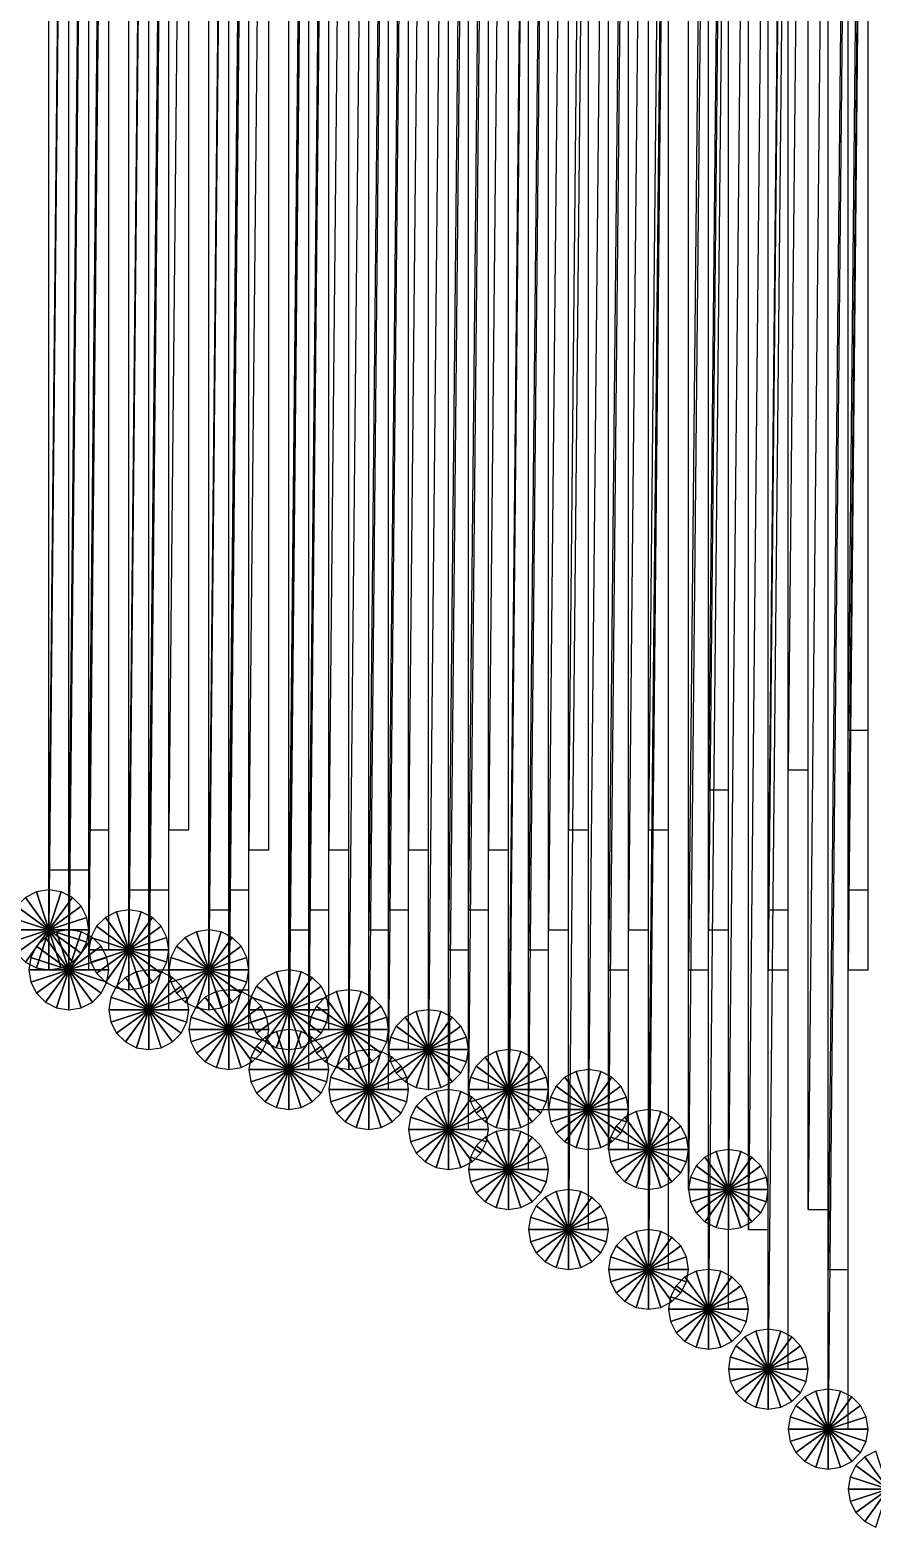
# Model space of a CAD drawing. Header units: metres. Extents: x -172 to 779, y -182 to 937.
# Drawn here: x -74 to -31.8, y 702.1 to 777 of the extents above; entities that cross this region are included whole.
import ezdxf

# ---------------------------------------------------------------- set-up
doc = ezdxf.new("R2010")
doc.units = ezdxf.units.M

msp = doc.modelspace()

# ---------------------------------------------------------------- linework, layer by layer
for points in [[(-33, 742), (-32, 742), (-32, 843), (-31.9999, 843.0001, 0.0001)], [(-32, 843), (-33, 742), (-33, 843), (-32.9999, 843.0001, 0.0001)], [(-36, 740), (-35, 740), (-35, 841), (-34.9999, 841.0001, 0.0001)], [(-35, 841), (-36, 740), (-36, 841), (-35.9999, 841.0001, 0.0001)], [(-40, 739), (-39, 739), (-39, 840), (-38.9999, 840.0001, 0.0001)], [(-39, 840), (-40, 739), (-40, 840), (-39.9999, 840.0001, 0.0001)], [(-71, 737), (-70, 737), (-70, 838), (-69.9999, 838.0001, 0.0001)], [(-70, 838), (-71, 737), (-71, 838), (-70.9999, 838.0001, 0.0001)], [(-67, 737), (-66, 737), (-66, 838), (-65.9999, 838.0001, 0.0001)], [(-66, 838), (-67, 737), (-67, 838), (-66.9999, 838.0001, 0.0001)], [(-47, 737), (-46, 737), (-46, 838), (-45.9999, 838.0001, 0.0001)], [(-46, 838), (-47, 737), (-47, 838), (-46.9999, 838.0001, 0.0001)], [(-43, 737), (-42, 737), (-42, 838), (-41.9999, 838.0001, 0.0001)], [(-42, 838), (-43, 737), (-43, 838), (-42.9999, 838.0001, 0.0001)], [(-63, 736), (-62, 736), (-62, 837), (-61.9999, 837.0001, 0.0001)], [(-62, 837), (-63, 736), (-63, 837), (-62.9999, 837.0001, 0.0001)], [(-59, 736), (-58, 736), (-58, 837), (-57.9999, 837.0001, 0.0001)], [(-58, 837), (-59, 736), (-59, 837), (-58.9999, 837.0001, 0.0001)], [(-55, 736), (-54, 736), (-54, 837), (-53.9999, 837.0001, 0.0001)], [(-54, 837), (-55, 736), (-55, 837), (-54.9999, 837.0001, 0.0001)], [(-51, 736), (-50, 736), (-50, 837), (-49.9999, 837.0001, 0.0001)], [(-50, 837), (-51, 736), (-51, 837), (-50.9999, 837.0001, 0.0001)], [(-73, 735), (-72, 735), (-72, 836), (-71.9999, 836.0001, 0.0001)], [(-72, 836), (-73, 735), (-73, 836), (-72.9999, 836.0001, 0.0001)], [(-72, 735), (-71, 735), (-71, 836), (-70.9999, 836.0001, 0.0001)], [(-71, 836), (-72, 735), (-72, 836), (-71.9999, 836.0001, 0.0001)], [(-69, 734), (-68, 734), (-68, 835), (-67.9999, 835.0001, 0.0001)], [(-68, 835), (-69, 734), (-69, 835), (-68.9999, 835.0001, 0.0001)], [(-68, 734), (-67, 734), (-67, 835), (-66.9999, 835.0001, 0.0001)], [(-67, 835), (-68, 734), (-68, 835), (-67.9999, 835.0001, 0.0001)], [(-64, 734), (-63, 734), (-63, 835), (-62.9999, 835.0001, 0.0001)], [(-63, 835), (-64, 734), (-64, 835), (-63.9999, 835.0001, 0.0001)], [(-33, 734), (-32, 734), (-32, 835), (-31.9999, 835.0001, 0.0001)], [(-32, 835), (-33, 734), (-33, 835), (-32.9999, 835.0001, 0.0001)], [(-65, 733), (-64, 733), (-64, 834), (-63.9999, 834.0001, 0.0001)], [(-64, 834), (-65, 733), (-65, 834), (-64.9999, 834.0001, 0.0001)], [(-60, 733), (-59, 733), (-59, 834), (-58.9999, 834.0001, 0.0001)], [(-59, 834), (-60, 733), (-60, 834), (-59.9999, 834.0001, 0.0001)], [(-56, 733), (-55, 733), (-55, 834), (-54.9999, 834.0001, 0.0001)], [(-55, 834), (-56, 733), (-56, 834), (-55.9999, 834.0001, 0.0001)], [(-52, 733), (-51, 733), (-51, 834), (-50.9999, 834.0001, 0.0001)], [(-51, 834), (-52, 733), (-52, 834), (-51.9999, 834.0001, 0.0001)], [(-37, 733), (-36, 733), (-36, 834), (-35.9999, 834.0001, 0.0001)], [(-36, 834), (-37, 733), (-37, 834), (-36.9999, 834.0001, 0.0001)], [(-73, 732), (-72, 732), (-72, 833), (-71.9999, 833.0001, 0.0001)], [(-72, 833), (-73, 732), (-73, 833), (-72.9999, 833.0001, 0.0001)], [(-61, 732), (-60, 732), (-60, 833), (-59.9999, 833.0001, 0.0001)], [(-60, 833), (-61, 732), (-61, 833), (-60.9999, 833.0001, 0.0001)], [(-57, 732), (-56, 732), (-56, 833), (-55.9999, 833.0001, 0.0001)], [(-56, 833), (-57, 732), (-57, 833), (-56.9999, 833.0001, 0.0001)], [(-48, 732), (-47, 732), (-47, 833), (-46.9999, 833.0001, 0.0001)], [(-47, 833), (-48, 732), (-48, 833), (-47.9999, 833.0001, 0.0001)], [(-44, 732), (-43, 732), (-43, 833), (-42.9999, 833.0001, 0.0001)], [(-43, 833), (-44, 732), (-44, 833), (-43.9999, 833.0001, 0.0001)], [(-40, 732), (-39, 732), (-39, 833), (-38.9999, 833.0001, 0.0001)], [(-39, 833), (-40, 732), (-40, 833), (-39.9999, 833.0001, 0.0001)], [(-71, 731), (-70, 731), (-70, 832), (-69.9999, 832.0001, 0.0001)], [(-70, 832), (-71, 731), (-71, 832), (-70.9999, 832.0001, 0.0001)], [(-69, 731), (-68, 731), (-68, 832), (-67.9999, 832.0001, 0.0001)], [(-68, 832), (-69, 731), (-69, 832), (-68.9999, 832.0001, 0.0001)], [(-53, 731), (-52, 731), (-52, 832), (-51.9999, 832.0001, 0.0001)], [(-52, 832), (-53, 731), (-53, 832), (-52.9999, 832.0001, 0.0001)], [(-49, 731), (-48, 731), (-48, 832), (-47.9999, 832.0001, 0.0001)], [(-48, 832), (-49, 731), (-49, 832), (-48.9999, 832.0001, 0.0001)], [(-72, 730), (-71, 730), (-71, 831), (-70.9999, 831.0001, 0.0001)], [(-71, 831), (-72, 730), (-72, 831), (-71.9999, 831.0001, 0.0001)], [(-68, 730), (-67, 730), (-67, 831), (-66.9999, 831.0001, 0.0001)], [(-67, 831), (-68, 730), (-68, 831), (-67.9999, 831.0001, 0.0001)], [(-65, 730), (-64, 730), (-64, 831), (-63.9999, 831.0001, 0.0001)], [(-64, 831), (-65, 730), (-65, 831), (-64.9999, 831.0001, 0.0001)], [(-45, 730), (-44, 730), (-44, 831), (-43.9999, 831.0001, 0.0001)], [(-44, 831), (-45, 730), (-45, 831), (-44.9999, 831.0001, 0.0001)], [(-41, 730), (-40, 730), (-40, 831), (-39.9999, 831.0001, 0.0001)], [(-40, 831), (-41, 730), (-41, 831), (-40.9999, 831.0001, 0.0001)], [(-37, 730), (-36, 730), (-36, 831), (-35.9999, 831.0001, 0.0001)], [(-36, 831), (-37, 730), (-37, 831), (-36.9999, 831.0001, 0.0001)], [(-33, 730), (-32, 730), (-32, 831), (-31.9999, 831.0001, 0.0001)], [(-32, 831), (-33, 730), (-33, 831), (-32.9999, 831.0001, 0.0001)], [(-64, 729), (-63, 729), (-63, 830), (-62.9999, 830.0001, 0.0001)], [(-63, 830), (-64, 729), (-64, 830), (-63.9999, 830.0001, 0.0001)], [(-68, 728), (-67, 728), (-67, 829), (-66.9999, 829.0001, 0.0001)], [(-67, 829), (-68, 728), (-68, 829), (-67.9999, 829.0001, 0.0001)], [(-61, 728), (-60, 728), (-60, 829), (-59.9999, 829.0001, 0.0001)], [(-60, 829), (-61, 728), (-61, 829), (-60.9999, 829.0001, 0.0001)], [(-64, 727), (-63, 727), (-63, 828), (-62.9999, 828.0001, 0.0001)], [(-63, 828), (-64, 727), (-64, 828), (-63.9999, 828.0001, 0.0001)], [(-60, 727), (-59, 727), (-59, 828), (-58.9999, 828.0001, 0.0001)], [(-59, 828), (-60, 727), (-60, 828), (-59.9999, 828.0001, 0.0001)], [(-58, 727), (-57, 727), (-57, 828), (-56.9999, 828.0001, 0.0001)], [(-57, 828), (-58, 727), (-58, 828), (-57.9999, 828.0001, 0.0001)], [(-56, 726), (-55, 726), (-55, 827), (-54.9999, 827.0001, 0.0001)], [(-55, 827), (-56, 726), (-56, 827), (-55.9999, 827.0001, 0.0001)], [(-54, 726), (-53, 726), (-53, 827), (-52.9999, 827.0001, 0.0001)], [(-53, 827), (-54, 726), (-54, 827), (-53.9999, 827.0001, 0.0001)], [(-61, 725), (-60, 725), (-60, 826), (-59.9999, 826.0001, 0.0001)], [(-60, 826), (-61, 725), (-61, 826), (-60.9999, 826.0001, 0.0001)], [(-57, 724), (-56, 724), (-56, 825), (-55.9999, 825.0001, 0.0001)], [(-56, 825), (-57, 724), (-57, 825), (-56.9999, 825.0001, 0.0001)], [(-52, 724), (-51, 724), (-51, 825), (-50.9999, 825.0001, 0.0001)], [(-51, 825), (-52, 724), (-52, 825), (-51.9999, 825.0001, 0.0001)], [(-50, 724), (-49, 724), (-49, 825), (-48.9999, 825.0001, 0.0001)], [(-49, 825), (-50, 724), (-50, 825), (-49.9999, 825.0001, 0.0001)], [(-49, 723), (-48, 723), (-48, 824), (-47.9999, 824.0001, 0.0001)], [(-48, 824), (-49, 723), (-49, 824), (-48.9999, 824.0001, 0.0001)], [(-46, 723), (-45, 723), (-45, 824), (-44.9999, 824.0001, 0.0001)], [(-45, 824), (-46, 723), (-46, 824), (-45.9999, 824.0001, 0.0001)], [(-53, 722), (-52, 722), (-52, 823), (-51.9999, 823.0001, 0.0001)], [(-52, 823), (-53, 722), (-53, 823), (-52.9999, 823.0001, 0.0001)], [(-45, 721), (-44, 721), (-44, 822), (-43.9999, 822.0001, 0.0001)], [(-44, 822), (-45, 721), (-45, 822), (-44.9999, 822.0001, 0.0001)], [(-43, 721), (-42, 721), (-42, 822), (-41.9999, 822.0001, 0.0001)], [(-42, 822), (-43, 721), (-43, 822), (-42.9999, 822.0001, 0.0001)], [(-50, 720), (-49, 720), (-49, 821), (-48.9999, 821.0001, 0.0001)], [(-49, 821), (-50, 720), (-50, 821), (-49.9999, 821.0001, 0.0001)], [(-41, 719), (-40, 719), (-40, 820), (-39.9999, 820.0001, 0.0001)], [(-40, 820), (-41, 719), (-41, 820), (-40.9999, 820.0001, 0.0001)], [(-39, 719), (-38, 719), (-38, 820), (-37.9999, 820.0001, 0.0001)], [(-38, 820), (-39, 719), (-39, 820), (-38.9999, 820.0001, 0.0001)], [(-35, 718), (-34, 718), (-34, 819), (-33.9999, 819.0001, 0.0001)], [(-34, 819), (-35, 718), (-35, 819), (-34.9999, 819.0001, 0.0001)], [(-47, 717), (-46, 717), (-46, 818), (-45.9999, 818.0001, 0.0001)], [(-46, 818), (-47, 717), (-47, 818), (-46.9999, 818.0001, 0.0001)], [(-38, 717), (-37, 717), (-37, 818), (-36.9999, 818.0001, 0.0001)], [(-37, 818), (-38, 717), (-38, 818), (-37.9999, 818.0001, 0.0001)], [(-43, 715), (-42, 715), (-42, 816), (-41.9999, 816.0001, 0.0001)], [(-42, 816), (-43, 715), (-43, 816), (-42.9999, 816.0001, 0.0001)], [(-34, 715), (-33, 715), (-33, 816), (-32.9999, 816.0001, 0.0001)], [(-33, 816), (-34, 715), (-34, 816), (-33.9999, 816.0001, 0.0001)], [(-40, 713), (-39, 713), (-39, 814), (-38.9999, 814.0001, 0.0001)], [(-39, 814), (-40, 713), (-40, 814), (-39.9999, 814.0001, 0.0001)], [(-37, 710), (-36, 710), (-36, 811), (-35.9999, 811.0001, 0.0001)], [(-36, 811), (-37, 710), (-37, 811), (-36.9999, 811.0001, 0.0001)], [(-34, 707), (-33, 707), (-33, 808), (-32.9999, 808.0001, 0.0001)], [(-33, 808), (-34, 707), (-34, 808), (-33.9999, 808.0001, 0.0001)], [(-73, 732), (-73.618034, 733.9021), (-74.17557, 733.61804), (-74.17547, 733.61816, 0.0001)], [(-73, 732), (-73, 734), (-73.618034, 733.9021), (-73.617935, 733.9022, 0.0001)], [(-73, 732), (-72.381966, 733.9021), (-73, 734), (-72.9999, 734.0001, 0.0001)], [(-73, 732), (-71.82443, 733.61804), (-72.381966, 733.9021), (-72.38187, 733.9022, 0.0001)], [(-73, 732), (-74.618034, 733.1756), (-74.902115, 732.61804), (-74.902016, 732.61816, 0.0001)], [(-73, 732), (-74.17557, 733.61804), (-74.618034, 733.1756), (-74.617935, 733.1757, 0.0001)], [(-73, 732), (-71.381966, 733.1756), (-71.82443, 733.61804), (-71.82433, 733.61816, 0.0001)], [(-73, 732), (-71.097885, 732.61804), (-71.381966, 733.1756), (-71.38187, 733.1757, 0.0001)], [(-73, 732), (-74.902115, 732.61804), (-75, 732), (-74.9999, 732.0001, 0.0001)], [(-73, 732), (-71, 732), (-71.097885, 732.61804), (-71.097786, 732.61816, 0.0001)], [(-69, 731), (-70.17557, 732.61804), (-70.618034, 732.1756), (-70.617935, 732.1757, 0.0001)], [(-69, 731), (-69.618034, 732.9021), (-70.17557, 732.61804), (-70.17547, 732.61816, 0.0001)], [(-69, 731), (-69, 733), (-69.618034, 732.9021), (-69.617935, 732.9022, 0.0001)], [(-69, 731), (-68.381966, 732.9021), (-69, 733), (-68.9999, 733.0001, 0.0001)], [(-69, 731), (-67.82443, 732.61804), (-68.381966, 732.9021), (-68.38187, 732.9022, 0.0001)], [(-69, 731), (-67.381966, 732.1756), (-67.82443, 732.61804), (-67.82433, 732.61816, 0.0001)], [(-73, 732), (-75, 732), (-74.902115, 731.38196), (-74.902016, 731.3821, 0.0001)], [(-73, 732), (-74.902115, 731.38196), (-74.618034, 730.8244), (-74.617935, 730.8245, 0.0001)], [(-73, 732), (-74.618034, 730.8244), (-74.17557, 730.38196), (-74.17547, 730.3821, 0.0001)], [(-73, 732), (-74.17557, 730.38196), (-73.618034, 730.0979), (-73.617935, 730.098, 0.0001)], [(-73, 732), (-73.618034, 730.0979), (-73, 730), (-72.9999, 730.0001, 0.0001)], [(-72, 730), (-73.17557, 731.61804), (-73.618034, 731.1756), (-73.617935, 731.1757, 0.0001)], [(-72, 730), (-72.618034, 731.9021), (-73.17557, 731.61804), (-73.17547, 731.61816, 0.0001)], [(-73, 732), (-71.097885, 731.38196), (-71, 732), (-70.9999, 732.0001, 0.0001)], [(-73, 732), (-73, 730), (-72.381966, 730.0979), (-72.38187, 730.098, 0.0001)], [(-73, 732), (-72.381966, 730.0979), (-71.82443, 730.38196), (-71.82433, 730.3821, 0.0001)], [(-73, 732), (-71.82443, 730.38196), (-71.381966, 730.8244), (-71.38187, 730.8245, 0.0001)], [(-73, 732), (-71.381966, 730.8244), (-71.097885, 731.38196), (-71.097786, 731.3821, 0.0001)], [(-72, 730), (-72, 732), (-72.618034, 731.9021), (-72.617935, 731.9022, 0.0001)], [(-72, 730), (-71.381966, 731.9021), (-72, 732), (-71.9999, 732.0001, 0.0001)], [(-72, 730), (-70.82443, 731.61804), (-71.381966, 731.9021), (-71.38187, 731.9022, 0.0001)], [(-72, 730), (-70.381966, 731.1756), (-70.82443, 731.61804), (-70.82433, 731.61816, 0.0001)], [(-69, 731), (-70.902115, 731.61804), (-71, 731), (-70.9999, 731.0001, 0.0001)], [(-69, 731), (-70.618034, 732.1756), (-70.902115, 731.61804), (-70.902016, 731.61816, 0.0001)], [(-69, 731), (-67.097885, 731.61804), (-67.381966, 732.1756), (-67.38187, 732.1757, 0.0001)], [(-69, 731), (-67, 731), (-67.097885, 731.61804), (-67.097786, 731.61816, 0.0001)], [(-65, 730), (-66.17557, 731.61804), (-66.618034, 731.1756), (-66.617935, 731.1757, 0.0001)], [(-65, 730), (-65.618034, 731.9021), (-66.17557, 731.61804), (-66.17547, 731.61816, 0.0001)], [(-65, 730), (-65, 732), (-65.618034, 731.9021), (-65.617935, 731.9022, 0.0001)], [(-65, 730), (-64.381966, 731.9021), (-65, 732), (-64.9999, 732.0001, 0.0001)], [(-65, 730), (-63.82443, 731.61804), (-64.381966, 731.9021), (-64.38187, 731.9022, 0.0001)], [(-65, 730), (-63.381966, 731.1756), (-63.82443, 731.61804), (-63.82433, 731.61816, 0.0001)], [(-72, 730), (-73.618034, 731.1756), (-73.902115, 730.61804), (-73.902016, 730.61816, 0.0001)], [(-72, 730), (-70.097885, 730.61804), (-70.381966, 731.1756), (-70.38187, 731.1757, 0.0001)], [(-69, 731), (-71, 731), (-70.902115, 730.38196), (-70.902016, 730.3821, 0.0001)], [(-69, 731), (-70.902115, 730.38196), (-70.618034, 729.8244), (-70.617935, 729.8245, 0.0001)], [(-69, 731), (-70.618034, 729.8244), (-70.17557, 729.38196), (-70.17547, 729.3821, 0.0001)], [(-69, 731), (-70.17557, 729.38196), (-69.618034, 729.0979), (-69.617935, 729.098, 0.0001)], [(-69, 731), (-69.618034, 729.0979), (-69, 729), (-68.9999, 729.0001, 0.0001)], [(-69, 731), (-67.097885, 730.38196), (-67, 731), (-66.9999, 731.0001, 0.0001)], [(-69, 731), (-69, 729), (-68.381966, 729.0979), (-68.38187, 729.098, 0.0001)], [(-69, 731), (-68.381966, 729.0979), (-67.82443, 729.38196), (-67.82433, 729.3821, 0.0001)], [(-69, 731), (-67.82443, 729.38196), (-67.381966, 729.8244), (-67.38187, 729.8245, 0.0001)], [(-69, 731), (-67.381966, 729.8244), (-67.097885, 730.38196), (-67.097786, 730.3821, 0.0001)], [(-65, 730), (-66.618034, 731.1756), (-66.902115, 730.61804), (-66.902016, 730.61816, 0.0001)], [(-65, 730), (-63.097885, 730.61804), (-63.381966, 731.1756), (-63.381866, 731.1757, 0.0001)], [(-72, 730), (-73.902115, 730.61804), (-74, 730), (-73.9999, 730.0001, 0.0001)], [(-72, 730), (-70, 730), (-70.097885, 730.61804), (-70.097786, 730.61816, 0.0001)], [(-65, 730), (-66.902115, 730.61804), (-67, 730), (-66.9999, 730.0001, 0.0001)], [(-65, 730), (-63, 730), (-63.097885, 730.61804), (-63.097786, 730.61816, 0.0001)], [(-72, 730), (-74, 730), (-73.902115, 729.38196), (-73.902016, 729.3821, 0.0001)], [(-72, 730), (-73.902115, 729.38196), (-73.618034, 728.8244), (-73.617935, 728.8245, 0.0001)], [(-72, 730), (-73.618034, 728.8244), (-73.17557, 728.38196), (-73.17547, 728.3821, 0.0001)], [(-72, 730), (-73.17557, 728.38196), (-72.618034, 728.0979), (-72.617935, 728.098, 0.0001)], [(-72, 730), (-72.618034, 728.0979), (-72, 728), (-71.9999, 728.0001, 0.0001)], [(-72, 730), (-70.097885, 729.38196), (-70, 730), (-69.9999, 730.0001, 0.0001)], [(-72, 730), (-72, 728), (-71.381966, 728.0979), (-71.38187, 728.098, 0.0001)], [(-72, 730), (-71.381966, 728.0979), (-70.82443, 728.38196), (-70.82433, 728.3821, 0.0001)], [(-72, 730), (-70.82443, 728.38196), (-70.381966, 728.8244), (-70.38187, 728.8245, 0.0001)], [(-72, 730), (-70.381966, 728.8244), (-70.097885, 729.38196), (-70.097786, 729.3821, 0.0001)], [(-68, 728), (-69.17557, 729.61804), (-69.618034, 729.1756), (-69.617935, 729.1757, 0.0001)], [(-68, 728), (-68.618034, 729.9021), (-69.17557, 729.61804), (-69.17547, 729.61816, 0.0001)], [(-68, 728), (-68, 730), (-68.618034, 729.9021), (-68.617935, 729.9022, 0.0001)], [(-68, 728), (-67.381966, 729.9021), (-68, 730), (-67.9999, 730.0001, 0.0001)], [(-68, 728), (-66.82443, 729.61804), (-67.381966, 729.9021), (-67.38187, 729.9022, 0.0001)], [(-68, 728), (-66.381966, 729.1756), (-66.82443, 729.61804), (-66.82433, 729.61816, 0.0001)], [(-65, 730), (-67, 730), (-66.902115, 729.38196), (-66.902016, 729.3821, 0.0001)], [(-65, 730), (-66.902115, 729.38196), (-66.618034, 728.8244), (-66.617935, 728.8245, 0.0001)], [(-65, 730), (-66.618034, 728.8244), (-66.17557, 728.38196), (-66.17547, 728.3821, 0.0001)], [(-65, 730), (-66.17557, 728.38196), (-65.618034, 728.0979), (-65.617935, 728.098, 0.0001)], [(-65, 730), (-65.618034, 728.0979), (-65, 728), (-64.9999, 728.0001, 0.0001)], [(-65, 730), (-63.097885, 729.38196), (-63, 730), (-62.9999, 730.0001, 0.0001)], [(-65, 730), (-65, 728), (-64.381966, 728.0979), (-64.38187, 728.098, 0.0001)], [(-65, 730), (-64.381966, 728.0979), (-63.82443, 728.38196), (-63.82433, 728.3821, 0.0001)], [(-65, 730), (-63.82443, 728.38196), (-63.381966, 728.8244), (-63.381866, 728.8245, 0.0001)], [(-65, 730), (-63.381966, 728.8244), (-63.097885, 729.38196), (-63.097786, 729.3821, 0.0001)], [(-61, 728), (-62.17557, 729.61804), (-62.618034, 729.1756), (-62.617935, 729.1757, 0.0001)], [(-61, 728), (-61.618034, 729.9021), (-62.17557, 729.61804), (-62.175472, 729.61816, 0.0001)], [(-61, 728), (-61, 730), (-61.618034, 729.9021), (-61.617935, 729.9022, 0.0001)], [(-61, 728), (-60.381966, 729.9021), (-61, 730), (-60.9999, 730.0001, 0.0001)], [(-61, 728), (-59.82443, 729.61804), (-60.381966, 729.9021), (-60.381866, 729.9022, 0.0001)], [(-61, 728), (-59.381966, 729.1756), (-59.82443, 729.61804), (-59.82433, 729.61816, 0.0001)], [(-68, 728), (-69.902115, 728.61804), (-70, 728), (-69.9999, 728.0001, 0.0001)], [(-68, 728), (-69.618034, 729.1756), (-69.902115, 728.61804), (-69.902016, 728.61816, 0.0001)], [(-68, 728), (-66.097885, 728.61804), (-66.381966, 729.1756), (-66.38187, 729.1757, 0.0001)], [(-68, 728), (-66, 728), (-66.097885, 728.61804), (-66.097786, 728.61816, 0.0001)], [(-64, 727), (-65.17557, 728.61804), (-65.618034, 728.1756), (-65.617935, 728.1757, 0.0001)], [(-64, 727), (-64.618034, 728.9021), (-65.17557, 728.61804), (-65.17547, 728.61816, 0.0001)], [(-64, 727), (-64, 729), (-64.618034, 728.9021), (-64.617935, 728.9022, 0.0001)], [(-64, 727), (-63.381966, 728.9021), (-64, 729), (-63.9999, 729.0001, 0.0001)], [(-64, 727), (-62.82443, 728.61804), (-63.381966, 728.9021), (-63.381866, 728.9022, 0.0001)], [(-64, 727), (-62.381966, 728.1756), (-62.82443, 728.61804), (-62.82433, 728.61816, 0.0001)], [(-61, 728), (-62.902115, 728.61804), (-63, 728), (-62.9999, 728.0001, 0.0001)], [(-61, 728), (-62.618034, 729.1756), (-62.902115, 728.61804), (-62.902016, 728.61816, 0.0001)], [(-61, 728), (-59.097885, 728.61804), (-59.381966, 729.1756), (-59.381866, 729.1757, 0.0001)], [(-61, 728), (-59, 728), (-59.097885, 728.61804), (-59.097786, 728.61816, 0.0001)], [(-58, 727), (-59.17557, 728.61804), (-59.618034, 728.1756), (-59.617935, 728.1757, 0.0001)], [(-58, 727), (-58.618034, 728.9021), (-59.17557, 728.61804), (-59.175472, 728.61816, 0.0001)], [(-58, 727), (-58, 729), (-58.618034, 728.9021), (-58.617935, 728.9022, 0.0001)], [(-58, 727), (-57.381966, 728.9021), (-58, 729), (-57.9999, 729.0001, 0.0001)], [(-58, 727), (-56.82443, 728.61804), (-57.381966, 728.9021), (-57.381866, 728.9022, 0.0001)], [(-58, 727), (-56.381966, 728.1756), (-56.82443, 728.61804), (-56.82433, 728.61816, 0.0001)], [(-68, 728), (-70, 728), (-69.902115, 727.38196), (-69.902016, 727.3821, 0.0001)], [(-68, 728), (-69.902115, 727.38196), (-69.618034, 726.8244), (-69.617935, 726.8245, 0.0001)], [(-68, 728), (-69.618034, 726.8244), (-69.17557, 726.38196), (-69.17547, 726.3821, 0.0001)], [(-68, 728), (-69.17557, 726.38196), (-68.618034, 726.0979), (-68.617935, 726.098, 0.0001)], [(-68, 728), (-68.618034, 726.0979), (-68, 726), (-67.9999, 726.0001, 0.0001)], [(-68, 728), (-66.097885, 727.38196), (-66, 728), (-65.9999, 728.0001, 0.0001)], [(-68, 728), (-68, 726), (-67.381966, 726.0979), (-67.38187, 726.098, 0.0001)], [(-68, 728), (-67.381966, 726.0979), (-66.82443, 726.38196), (-66.82433, 726.3821, 0.0001)], [(-68, 728), (-66.82443, 726.38196), (-66.381966, 726.8244), (-66.38187, 726.8245, 0.0001)], [(-68, 728), (-66.381966, 726.8244), (-66.097885, 727.38196), (-66.097786, 727.3821, 0.0001)], [(-64, 727), (-65.618034, 728.1756), (-65.902115, 727.61804), (-65.902016, 727.61816, 0.0001)], [(-64, 727), (-62.097885, 727.61804), (-62.381966, 728.1756), (-62.381866, 728.1757, 0.0001)], [(-61, 728), (-63, 728), (-62.902115, 727.38196), (-62.902016, 727.3821, 0.0001)], [(-61, 728), (-62.902115, 727.38196), (-62.618034, 726.8244), (-62.617935, 726.8245, 0.0001)], [(-61, 728), (-62.618034, 726.8244), (-62.17557, 726.38196), (-62.175472, 726.3821, 0.0001)], [(-61, 728), (-62.17557, 726.38196), (-61.618034, 726.0979), (-61.617935, 726.098, 0.0001)], [(-61, 728), (-61.618034, 726.0979), (-61, 726), (-60.9999, 726.0001, 0.0001)], [(-61, 728), (-59.097885, 727.38196), (-59, 728), (-58.9999, 728.0001, 0.0001)], [(-61, 728), (-61, 726), (-60.381966, 726.0979), (-60.381866, 726.098, 0.0001)], [(-61, 728), (-60.381966, 726.0979), (-59.82443, 726.38196), (-59.82433, 726.3821, 0.0001)], [(-61, 728), (-59.82443, 726.38196), (-59.381966, 726.8244), (-59.381866, 726.8245, 0.0001)], [(-61, 728), (-59.381966, 726.8244), (-59.097885, 727.38196), (-59.097786, 727.3821, 0.0001)], [(-58, 727), (-59.618034, 728.1756), (-59.902115, 727.61804), (-59.902016, 727.61816, 0.0001)], [(-58, 727), (-56.097885, 727.61804), (-56.381966, 728.1756), (-56.381866, 728.1757, 0.0001)], [(-54, 726), (-54.618034, 727.9021), (-55.17557, 727.61804), (-55.175472, 727.61816, 0.0001)], [(-54, 726), (-54, 728), (-54.618034, 727.9021), (-54.617935, 727.9022, 0.0001)], [(-54, 726), (-53.381966, 727.9021), (-54, 728), (-53.9999, 728.0001, 0.0001)], [(-54, 726), (-52.82443, 727.61804), (-53.381966, 727.9021), (-53.381866, 727.9022, 0.0001)], [(-64, 727), (-65.902115, 727.61804), (-66, 727), (-65.9999, 727.0001, 0.0001)], [(-64, 727), (-62, 727), (-62.097885, 727.61804), (-62.097786, 727.61816, 0.0001)], [(-58, 727), (-59.902115, 727.61804), (-60, 727), (-59.9999, 727.0001, 0.0001)], [(-58, 727), (-56, 727), (-56.097885, 727.61804), (-56.097786, 727.61816, 0.0001)], [(-54, 726), (-55.618034, 727.1756), (-55.902115, 726.61804), (-55.902016, 726.61816, 0.0001)], [(-54, 726), (-55.17557, 727.61804), (-55.618034, 727.1756), (-55.617935, 727.1757, 0.0001)], [(-54, 726), (-52.381966, 727.1756), (-52.82443, 727.61804), (-52.82433, 727.61816, 0.0001)], [(-54, 726), (-52.097885, 726.61804), (-52.381966, 727.1756), (-52.381866, 727.1757, 0.0001)], [(-64, 727), (-66, 727), (-65.902115, 726.38196), (-65.902016, 726.3821, 0.0001)], [(-64, 727), (-65.902115, 726.38196), (-65.618034, 725.8244), (-65.617935, 725.8245, 0.0001)], [(-64, 727), (-65.618034, 725.8244), (-65.17557, 725.38196), (-65.17547, 725.3821, 0.0001)], [(-64, 727), (-65.17557, 725.38196), (-64.618034, 725.0979), (-64.617935, 725.098, 0.0001)], [(-64, 727), (-64.618034, 725.0979), (-64, 725), (-63.9999, 725.0001, 0.0001)], [(-64, 727), (-62.097885, 726.38196), (-62, 727), (-61.9999, 727.0001, 0.0001)], [(-64, 727), (-64, 725), (-63.381966, 725.0979), (-63.381866, 725.098, 0.0001)], [(-64, 727), (-63.381966, 725.0979), (-62.82443, 725.38196), (-62.82433, 725.3821, 0.0001)], [(-64, 727), (-62.82443, 725.38196), (-62.381966, 725.8244), (-62.381866, 725.8245, 0.0001)], [(-64, 727), (-62.381966, 725.8244), (-62.097885, 726.38196), (-62.097786, 726.3821, 0.0001)], [(-61, 725), (-62.17557, 726.61804), (-62.618034, 726.1756), (-62.617935, 726.1757, 0.0001)], [(-61, 725), (-61.618034, 726.9021), (-62.17557, 726.61804), (-62.175472, 726.61816, 0.0001)], [(-61, 725), (-61, 727), (-61.618034, 726.9021), (-61.617935, 726.9022, 0.0001)], [(-61, 725), (-60.381966, 726.9021), (-61, 727), (-60.9999, 727.0001, 0.0001)], [(-61, 725), (-59.82443, 726.61804), (-60.381966, 726.9021), (-60.381866, 726.9022, 0.0001)], [(-61, 725), (-59.381966, 726.1756), (-59.82443, 726.61804), (-59.82433, 726.61816, 0.0001)], [(-58, 727), (-60, 727), (-59.902115, 726.38196), (-59.902016, 726.3821, 0.0001)], [(-58, 727), (-59.902115, 726.38196), (-59.618034, 725.8244), (-59.617935, 725.8245, 0.0001)], [(-58, 727), (-59.618034, 725.8244), (-59.17557, 725.38196), (-59.175472, 725.3821, 0.0001)], [(-58, 727), (-59.17557, 725.38196), (-58.618034, 725.0979), (-58.617935, 725.098, 0.0001)], [(-58, 727), (-58.618034, 725.0979), (-58, 725), (-57.9999, 725.0001, 0.0001)], [(-58, 727), (-56.097885, 726.38196), (-56, 727), (-55.9999, 727.0001, 0.0001)], [(-58, 727), (-58, 725), (-57.381966, 725.0979), (-57.381866, 725.098, 0.0001)], [(-58, 727), (-57.381966, 725.0979), (-56.82443, 725.38196), (-56.82433, 725.3821, 0.0001)], [(-58, 727), (-56.82443, 725.38196), (-56.381966, 725.8244), (-56.381866, 725.8245, 0.0001)], [(-58, 727), (-56.381966, 725.8244), (-56.097885, 726.38196), (-56.097786, 726.3821, 0.0001)], [(-54, 726), (-55.902115, 726.61804), (-56, 726), (-55.9999, 726.0001, 0.0001)], [(-54, 726), (-52, 726), (-52.097885, 726.61804), (-52.097786, 726.61816, 0.0001)], [(-61, 725), (-62.902115, 725.61804), (-63, 725), (-62.9999, 725.0001, 0.0001)], [(-61, 725), (-62.618034, 726.1756), (-62.902115, 725.61804), (-62.902016, 725.61816, 0.0001)], [(-61, 725), (-59.097885, 725.61804), (-59.381966, 726.1756), (-59.381866, 726.1757, 0.0001)], [(-61, 725), (-59, 725), (-59.097885, 725.61804), (-59.097786, 725.61816, 0.0001)], [(-57, 724), (-58.17557, 725.61804), (-58.618034, 725.1756), (-58.617935, 725.1757, 0.0001)], [(-57, 724), (-57.618034, 725.9021), (-58.17557, 725.61804), (-58.175472, 725.61816, 0.0001)], [(-57, 724), (-57, 726), (-57.618034, 725.9021), (-57.617935, 725.9022, 0.0001)], [(-57, 724), (-56.381966, 725.9021), (-57, 726), (-56.9999, 726.0001, 0.0001)], [(-57, 724), (-55.82443, 725.61804), (-56.381966, 725.9021), (-56.381866, 725.9022, 0.0001)], [(-57, 724), (-55.381966, 725.1756), (-55.82443, 725.61804), (-55.82433, 725.61816, 0.0001)], [(-54, 726), (-56, 726), (-55.902115, 725.38196), (-55.902016, 725.3821, 0.0001)], [(-54, 726), (-55.902115, 725.38196), (-55.618034, 724.8244), (-55.617935, 724.8245, 0.0001)], [(-54, 726), (-55.618034, 724.8244), (-55.17557, 724.38196), (-55.175472, 724.3821, 0.0001)], [(-54, 726), (-55.17557, 724.38196), (-54.618034, 724.0979), (-54.617935, 724.098, 0.0001)], [(-54, 726), (-54.618034, 724.0979), (-54, 724), (-53.9999, 724.0001, 0.0001)], [(-54, 726), (-52.097885, 725.38196), (-52, 726), (-51.9999, 726.0001, 0.0001)], [(-54, 726), (-54, 724), (-53.381966, 724.0979), (-53.381866, 724.098, 0.0001)], [(-54, 726), (-53.381966, 724.0979), (-52.82443, 724.38196), (-52.82433, 724.3821, 0.0001)], [(-54, 726), (-52.82443, 724.38196), (-52.381966, 724.8244), (-52.381866, 724.8245, 0.0001)], [(-54, 726), (-52.381966, 724.8244), (-52.097885, 725.38196), (-52.097786, 725.3821, 0.0001)], [(-50, 724), (-51.17557, 725.61804), (-51.618034, 725.1756), (-51.617935, 725.1757, 0.0001)], [(-50, 724), (-50.618034, 725.9021), (-51.17557, 725.61804), (-51.175472, 725.61816, 0.0001)], [(-50, 724), (-50, 726), (-50.618034, 725.9021), (-50.617935, 725.9022, 0.0001)], [(-50, 724), (-49.381966, 725.9021), (-50, 726), (-49.9999, 726.0001, 0.0001)], [(-50, 724), (-48.82443, 725.61804), (-49.381966, 725.9021), (-49.381866, 725.9022, 0.0001)], [(-50, 724), (-48.381966, 725.1756), (-48.82443, 725.61804), (-48.82433, 725.61816, 0.0001)], [(-61, 725), (-63, 725), (-62.902115, 724.38196), (-62.902016, 724.3821, 0.0001)], [(-61, 725), (-62.902115, 724.38196), (-62.618034, 723.8244), (-62.617935, 723.8245, 0.0001)], [(-61, 725), (-62.618034, 723.8244), (-62.17557, 723.38196), (-62.175472, 723.3821, 0.0001)], [(-61, 725), (-62.17557, 723.38196), (-61.618034, 723.0979), (-61.617935, 723.098, 0.0001)], [(-61, 725), (-61.618034, 723.0979), (-61, 723), (-60.9999, 723.0001, 0.0001)], [(-61, 725), (-59.097885, 724.38196), (-59, 725), (-58.9999, 725.0001, 0.0001)], [(-61, 725), (-61, 723), (-60.381966, 723.0979), (-60.381866, 723.098, 0.0001)], [(-61, 725), (-60.381966, 723.0979), (-59.82443, 723.38196), (-59.82433, 723.3821, 0.0001)], [(-61, 725), (-59.82443, 723.38196), (-59.381966, 723.8244), (-59.381866, 723.8245, 0.0001)], [(-61, 725), (-59.381966, 723.8244), (-59.097885, 724.38196), (-59.097786, 724.3821, 0.0001)], [(-57, 724), (-58.618034, 725.1756), (-58.902115, 724.61804), (-58.902016, 724.61816, 0.0001)], [(-57, 724), (-55.097885, 724.61804), (-55.381966, 725.1756), (-55.381866, 725.1757, 0.0001)], [(-50, 724), (-51.618034, 725.1756), (-51.902115, 724.61804), (-51.902016, 724.61816, 0.0001)], [(-50, 724), (-48.097885, 724.61804), (-48.381966, 725.1756), (-48.381866, 725.1757, 0.0001)], [(-46, 723), (-46.618034, 724.9021), (-47.17557, 724.61804), (-47.175472, 724.61816, 0.0001)], [(-46, 723), (-46, 725), (-46.618034, 724.9021), (-46.617935, 724.9022, 0.0001)], [(-46, 723), (-45.381966, 724.9021), (-46, 725), (-45.9999, 725.0001, 0.0001)], [(-46, 723), (-44.82443, 724.61804), (-45.381966, 724.9021), (-45.381866, 724.9022, 0.0001)], [(-57, 724), (-58.902115, 724.61804), (-59, 724), (-58.9999, 724.0001, 0.0001)], [(-57, 724), (-55, 724), (-55.097885, 724.61804), (-55.097786, 724.61816, 0.0001)], [(-50, 724), (-51.902115, 724.61804), (-52, 724), (-51.9999, 724.0001, 0.0001)], [(-50, 724), (-48, 724), (-48.097885, 724.61804), (-48.097786, 724.61816, 0.0001)], [(-46, 723), (-47.618034, 724.1756), (-47.902115, 723.61804), (-47.902016, 723.61816, 0.0001)], [(-46, 723), (-47.17557, 724.61804), (-47.618034, 724.1756), (-47.617935, 724.1757, 0.0001)], [(-46, 723), (-44.381966, 724.1756), (-44.82443, 724.61804), (-44.82433, 724.61816, 0.0001)], [(-46, 723), (-44.097885, 723.61804), (-44.381966, 724.1756), (-44.381866, 724.1757, 0.0001)], [(-57, 724), (-59, 724), (-58.902115, 723.38196), (-58.902016, 723.3821, 0.0001)], [(-57, 724), (-58.902115, 723.38196), (-58.618034, 722.8244), (-58.617935, 722.8245, 0.0001)], [(-57, 724), (-58.618034, 722.8244), (-58.17557, 722.38196), (-58.175472, 722.3821, 0.0001)], [(-57, 724), (-58.17557, 722.38196), (-57.618034, 722.0979), (-57.617935, 722.098, 0.0001)], [(-57, 724), (-57.618034, 722.0979), (-57, 722), (-56.9999, 722.0001, 0.0001)], [(-57, 724), (-55.097885, 723.38196), (-55, 724), (-54.9999, 724.0001, 0.0001)], [(-57, 724), (-57, 722), (-56.381966, 722.0979), (-56.381866, 722.098, 0.0001)], [(-57, 724), (-56.381966, 722.0979), (-55.82443, 722.38196), (-55.82433, 722.3821, 0.0001)], [(-57, 724), (-55.82443, 722.38196), (-55.381966, 722.8244), (-55.381866, 722.8245, 0.0001)], [(-57, 724), (-55.381966, 722.8244), (-55.097885, 723.38196), (-55.097786, 723.3821, 0.0001)], [(-53, 722), (-54.17557, 723.61804), (-54.618034, 723.1756), (-54.617935, 723.1757, 0.0001)], [(-53, 722), (-53.618034, 723.9021), (-54.17557, 723.61804), (-54.175472, 723.61816, 0.0001)], [(-53, 722), (-53, 724), (-53.618034, 723.9021), (-53.617935, 723.9022, 0.0001)], [(-53, 722), (-52.381966, 723.9021), (-53, 724), (-52.9999, 724.0001, 0.0001)], [(-53, 722), (-51.82443, 723.61804), (-52.381966, 723.9021), (-52.381866, 723.9022, 0.0001)], [(-53, 722), (-51.381966, 723.1756), (-51.82443, 723.61804), (-51.82433, 723.61816, 0.0001)], [(-50, 724), (-52, 724), (-51.902115, 723.38196), (-51.902016, 723.3821, 0.0001)], [(-50, 724), (-51.902115, 723.38196), (-51.618034, 722.8244), (-51.617935, 722.8245, 0.0001)], [(-50, 724), (-51.618034, 722.8244), (-51.17557, 722.38196), (-51.175472, 722.3821, 0.0001)], [(-50, 724), (-51.17557, 722.38196), (-50.618034, 722.0979), (-50.617935, 722.098, 0.0001)], [(-50, 724), (-50.618034, 722.0979), (-50, 722), (-49.9999, 722.0001, 0.0001)], [(-50, 724), (-48.097885, 723.38196), (-48, 724), (-47.9999, 724.0001, 0.0001)], [(-50, 724), (-50, 722), (-49.381966, 722.0979), (-49.381866, 722.098, 0.0001)], [(-50, 724), (-49.381966, 722.0979), (-48.82443, 722.38196), (-48.82433, 722.3821, 0.0001)], [(-50, 724), (-48.82443, 722.38196), (-48.381966, 722.8244), (-48.381866, 722.8245, 0.0001)], [(-50, 724), (-48.381966, 722.8244), (-48.097885, 723.38196), (-48.097786, 723.3821, 0.0001)], [(-46, 723), (-47.902115, 723.61804), (-48, 723), (-47.9999, 723.0001, 0.0001)], [(-46, 723), (-44, 723), (-44.097885, 723.61804), (-44.097786, 723.61816, 0.0001)], [(-53, 722), (-54.902115, 722.61804), (-55, 722), (-54.9999, 722.0001, 0.0001)], [(-53, 722), (-54.618034, 723.1756), (-54.902115, 722.61804), (-54.902016, 722.61816, 0.0001)], [(-53, 722), (-51.097885, 722.61804), (-51.381966, 723.1756), (-51.381866, 723.1757, 0.0001)], [(-53, 722), (-51, 722), (-51.097885, 722.61804), (-51.097786, 722.61816, 0.0001)], [(-46, 723), (-48, 723), (-47.902115, 722.38196), (-47.902016, 722.3821, 0.0001)], [(-46, 723), (-47.902115, 722.38196), (-47.618034, 721.8244), (-47.617935, 721.8245, 0.0001)], [(-46, 723), (-47.618034, 721.8244), (-47.17557, 721.38196), (-47.175472, 721.3821, 0.0001)], [(-46, 723), (-47.17557, 721.38196), (-46.618034, 721.0979), (-46.617935, 721.098, 0.0001)], [(-46, 723), (-46.618034, 721.0979), (-46, 721), (-45.9999, 721.0001, 0.0001)], [(-46, 723), (-44.097885, 722.38196), (-44, 723), (-43.9999, 723.0001, 0.0001)], [(-46, 723), (-46, 721), (-45.381966, 721.0979), (-45.381866, 721.098, 0.0001)], [(-46, 723), (-45.381966, 721.0979), (-44.82443, 721.38196), (-44.82433, 721.3821, 0.0001)], [(-46, 723), (-44.82443, 721.38196), (-44.381966, 721.8244), (-44.381866, 721.8245, 0.0001)], [(-46, 723), (-44.381966, 721.8244), (-44.097885, 722.38196), (-44.097786, 722.3821, 0.0001)], [(-43, 721), (-44.17557, 722.61804), (-44.618034, 722.1756), (-44.617935, 722.1757, 0.0001)], [(-43, 721), (-43.618034, 722.9021), (-44.17557, 722.61804), (-44.175472, 722.61816, 0.0001)], [(-43, 721), (-43, 723), (-43.618034, 722.9021), (-43.617935, 722.9022, 0.0001)], [(-43, 721), (-42.381966, 722.9021), (-43, 723), (-42.9999, 723.0001, 0.0001)], [(-43, 721), (-41.82443, 722.61804), (-42.381966, 722.9021), (-42.381866, 722.9022, 0.0001)], [(-43, 721), (-41.381966, 722.1756), (-41.82443, 722.61804), (-41.82433, 722.61816, 0.0001)], [(-53, 722), (-55, 722), (-54.902115, 721.38196), (-54.902016, 721.3821, 0.0001)], [(-53, 722), (-54.902115, 721.38196), (-54.618034, 720.8244), (-54.617935, 720.8245, 0.0001)], [(-53, 722), (-54.618034, 720.8244), (-54.17557, 720.38196), (-54.175472, 720.3821, 0.0001)], [(-53, 722), (-54.17557, 720.38196), (-53.618034, 720.0979), (-53.617935, 720.098, 0.0001)], [(-53, 722), (-53.618034, 720.0979), (-53, 720), (-52.9999, 720.0001, 0.0001)], [(-53, 722), (-51.097885, 721.38196), (-51, 722), (-50.9999, 722.0001, 0.0001)], [(-53, 722), (-53, 720), (-52.381966, 720.0979), (-52.381866, 720.098, 0.0001)], [(-53, 722), (-52.381966, 720.0979), (-51.82443, 720.38196), (-51.82433, 720.3821, 0.0001)], [(-53, 722), (-51.82443, 720.38196), (-51.381966, 720.8244), (-51.381866, 720.8245, 0.0001)], [(-53, 722), (-51.381966, 720.8244), (-51.097885, 721.38196), (-51.097786, 721.3821, 0.0001)], [(-50, 720), (-50.618034, 721.9021), (-51.17557, 721.61804), (-51.175472, 721.61816, 0.0001)], [(-50, 720), (-50, 722), (-50.618034, 721.9021), (-50.617935, 721.9022, 0.0001)], [(-50, 720), (-49.381966, 721.9021), (-50, 722), (-49.9999, 722.0001, 0.0001)], [(-50, 720), (-48.82443, 721.61804), (-49.381966, 721.9021), (-49.381866, 721.9022, 0.0001)], [(-43, 721), (-44.618034, 722.1756), (-44.902115, 721.61804), (-44.902016, 721.61816, 0.0001)], [(-43, 721), (-41.097885, 721.61804), (-41.381966, 722.1756), (-41.381866, 722.1757, 0.0001)], [(-50, 720), (-51.618034, 721.1756), (-51.902115, 720.61804), (-51.902016, 720.61816, 0.0001)], [(-50, 720), (-51.17557, 721.61804), (-51.618034, 721.1756), (-51.617935, 721.1757, 0.0001)], [(-50, 720), (-48.381966, 721.1756), (-48.82443, 721.61804), (-48.82433, 721.61816, 0.0001)], [(-50, 720), (-48.097885, 720.61804), (-48.381966, 721.1756), (-48.381866, 721.1757, 0.0001)], [(-43, 721), (-44.902115, 721.61804), (-45, 721), (-44.9999, 721.0001, 0.0001)], [(-43, 721), (-41, 721), (-41.097885, 721.61804), (-41.097786, 721.61816, 0.0001)], [(-50, 720), (-51.902115, 720.61804), (-52, 720), (-51.9999, 720.0001, 0.0001)], [(-50, 720), (-48, 720), (-48.097885, 720.61804), (-48.097786, 720.61816, 0.0001)], [(-43, 721), (-45, 721), (-44.902115, 720.38196), (-44.902016, 720.3821, 0.0001)], [(-43, 721), (-44.902115, 720.38196), (-44.618034, 719.8244), (-44.617935, 719.8245, 0.0001)], [(-43, 721), (-44.618034, 719.8244), (-44.17557, 719.38196), (-44.175472, 719.3821, 0.0001)], [(-43, 721), (-44.17557, 719.38196), (-43.618034, 719.0979), (-43.617935, 719.098, 0.0001)], [(-43, 721), (-43.618034, 719.0979), (-43, 719), (-42.9999, 719.0001, 0.0001)], [(-43, 721), (-41.097885, 720.38196), (-41, 721), (-40.9999, 721.0001, 0.0001)], [(-43, 721), (-43, 719), (-42.381966, 719.0979), (-42.381866, 719.098, 0.0001)], [(-43, 721), (-42.381966, 719.0979), (-41.82443, 719.38196), (-41.82433, 719.3821, 0.0001)], [(-43, 721), (-41.82443, 719.38196), (-41.381966, 719.8244), (-41.381866, 719.8245, 0.0001)], [(-43, 721), (-41.381966, 719.8244), (-41.097885, 720.38196), (-41.097786, 720.3821, 0.0001)], [(-39, 719), (-40.17557, 720.61804), (-40.618034, 720.1756), (-40.617935, 720.1757, 0.0001)], [(-39, 719), (-39.618034, 720.9021), (-40.17557, 720.61804), (-40.175472, 720.61816, 0.0001)], [(-39, 719), (-39, 721), (-39.618034, 720.9021), (-39.617935, 720.9022, 0.0001)], [(-39, 719), (-38.381966, 720.9021), (-39, 721), (-38.9999, 721.0001, 0.0001)], [(-39, 719), (-37.82443, 720.61804), (-38.381966, 720.9021), (-38.381866, 720.9022, 0.0001)], [(-39, 719), (-37.381966, 720.1756), (-37.82443, 720.61804), (-37.82433, 720.61816, 0.0001)], [(-50, 720), (-52, 720), (-51.902115, 719.38196), (-51.902016, 719.3821, 0.0001)], [(-50, 720), (-51.902115, 719.38196), (-51.618034, 718.8244), (-51.617935, 718.8245, 0.0001)], [(-50, 720), (-51.618034, 718.8244), (-51.17557, 718.38196), (-51.175472, 718.3821, 0.0001)], [(-50, 720), (-51.17557, 718.38196), (-50.618034, 718.0979), (-50.617935, 718.098, 0.0001)], [(-50, 720), (-50.618034, 718.0979), (-50, 718), (-49.9999, 718.0001, 0.0001)], [(-50, 720), (-48.097885, 719.38196), (-48, 720), (-47.9999, 720.0001, 0.0001)], [(-50, 720), (-50, 718), (-49.381966, 718.0979), (-49.381866, 718.098, 0.0001)], [(-50, 720), (-49.381966, 718.0979), (-48.82443, 718.38196), (-48.82433, 718.3821, 0.0001)], [(-50, 720), (-48.82443, 718.38196), (-48.381966, 718.8244), (-48.381866, 718.8245, 0.0001)], [(-50, 720), (-48.381966, 718.8244), (-48.097885, 719.38196), (-48.097786, 719.3821, 0.0001)], [(-39, 719), (-40.902115, 719.61804), (-41, 719), (-40.9999, 719.0001, 0.0001)], [(-39, 719), (-40.618034, 720.1756), (-40.902115, 719.61804), (-40.902016, 719.61816, 0.0001)], [(-39, 719), (-37.097885, 719.61804), (-37.381966, 720.1756), (-37.381866, 720.1757, 0.0001)], [(-39, 719), (-37, 719), (-37.097885, 719.61804), (-37.097786, 719.61816, 0.0001)], [(-47, 717), (-47.618034, 718.9021), (-48.17557, 718.61804), (-48.175472, 718.61816, 0.0001)], [(-47, 717), (-47, 719), (-47.618034, 718.9021), (-47.617935, 718.9022, 0.0001)], [(-47, 717), (-46.381966, 718.9021), (-47, 719), (-46.9999, 719.0001, 0.0001)], [(-47, 717), (-45.82443, 718.61804), (-46.381966, 718.9021), (-46.381866, 718.9022, 0.0001)], [(-39, 719), (-41, 719), (-40.902115, 718.38196), (-40.902016, 718.3821, 0.0001)], [(-39, 719), (-40.902115, 718.38196), (-40.618034, 717.8244), (-40.617935, 717.8245, 0.0001)], [(-39, 719), (-40.618034, 717.8244), (-40.17557, 717.38196), (-40.175472, 717.3821, 0.0001)], [(-39, 719), (-40.17557, 717.38196), (-39.618034, 717.0979), (-39.617935, 717.098, 0.0001)], [(-39, 719), (-39.618034, 717.0979), (-39, 717), (-38.9999, 717.0001, 0.0001)], [(-39, 719), (-37.097885, 718.38196), (-37, 719), (-36.9999, 719.0001, 0.0001)], [(-39, 719), (-39, 717), (-38.381966, 717.0979), (-38.381866, 717.098, 0.0001)], [(-39, 719), (-38.381966, 717.0979), (-37.82443, 717.38196), (-37.82433, 717.3821, 0.0001)], [(-39, 719), (-37.82443, 717.38196), (-37.381966, 717.8244), (-37.381866, 717.8245, 0.0001)], [(-39, 719), (-37.381966, 717.8244), (-37.097885, 718.38196), (-37.097786, 718.3821, 0.0001)], [(-47, 717), (-48.618034, 718.1756), (-48.902115, 717.61804), (-48.902016, 717.61816, 0.0001)], [(-47, 717), (-48.17557, 718.61804), (-48.618034, 718.1756), (-48.617935, 718.1757, 0.0001)], [(-47, 717), (-45.381966, 718.1756), (-45.82443, 718.61804), (-45.82433, 718.61816, 0.0001)], [(-47, 717), (-45.097885, 717.61804), (-45.381966, 718.1756), (-45.381866, 718.1757, 0.0001)], [(-47, 717), (-48.902115, 717.61804), (-49, 717), (-48.9999, 717.0001, 0.0001)], [(-47, 717), (-45, 717), (-45.097885, 717.61804), (-45.097786, 717.61816, 0.0001)], [(-47, 717), (-49, 717), (-48.902115, 716.38196), (-48.902016, 716.3821, 0.0001)], [(-47, 717), (-48.902115, 716.38196), (-48.618034, 715.8244), (-48.617935, 715.8245, 0.0001)], [(-47, 717), (-48.618034, 715.8244), (-48.17557, 715.38196), (-48.175472, 715.3821, 0.0001)], [(-47, 717), (-48.17557, 715.38196), (-47.618034, 715.0979), (-47.617935, 715.098, 0.0001)], [(-47, 717), (-47.618034, 715.0979), (-47, 715), (-46.9999, 715.0001, 0.0001)], [(-47, 717), (-45.097885, 716.38196), (-45, 717), (-44.9999, 717.0001, 0.0001)], [(-47, 717), (-47, 715), (-46.381966, 715.0979), (-46.381866, 715.098, 0.0001)], [(-47, 717), (-46.381966, 715.0979), (-45.82443, 715.38196), (-45.82433, 715.3821, 0.0001)], [(-47, 717), (-45.82443, 715.38196), (-45.381966, 715.8244), (-45.381866, 715.8245, 0.0001)], [(-47, 717), (-45.381966, 715.8244), (-45.097885, 716.38196), (-45.097786, 716.3821, 0.0001)], [(-43, 715), (-44.17557, 716.61804), (-44.618034, 716.1756), (-44.617935, 716.1757, 0.0001)], [(-43, 715), (-43.618034, 716.9021), (-44.17557, 716.61804), (-44.175472, 716.61816, 0.0001)], [(-43, 715), (-43, 717), (-43.618034, 716.9021), (-43.617935, 716.9022, 0.0001)], [(-43, 715), (-42.381966, 716.9021), (-43, 717), (-42.9999, 717.0001, 0.0001)], [(-43, 715), (-41.82443, 716.61804), (-42.381966, 716.9021), (-42.381866, 716.9022, 0.0001)], [(-43, 715), (-41.381966, 716.1756), (-41.82443, 716.61804), (-41.82433, 716.61816, 0.0001)], [(-43, 715), (-44.618034, 716.1756), (-44.902115, 715.61804), (-44.902016, 715.61816, 0.0001)], [(-43, 715), (-41.097885, 715.61804), (-41.381966, 716.1756), (-41.381866, 716.1757, 0.0001)], [(-43, 715), (-44.902115, 715.61804), (-45, 715), (-44.9999, 715.0001, 0.0001)], [(-43, 715), (-41, 715), (-41.097885, 715.61804), (-41.097786, 715.61816, 0.0001)], [(-43, 715), (-45, 715), (-44.902115, 714.38196), (-44.902016, 714.3821, 0.0001)], [(-43, 715), (-44.902115, 714.38196), (-44.618034, 713.8244), (-44.617935, 713.8245, 0.0001)], [(-43, 715), (-44.618034, 713.8244), (-44.17557, 713.38196), (-44.175472, 713.3821, 0.0001)], [(-43, 715), (-44.17557, 713.38196), (-43.618034, 713.0979), (-43.617935, 713.098, 0.0001)], [(-43, 715), (-43.618034, 713.0979), (-43, 713), (-42.9999, 713.0001, 0.0001)], [(-43, 715), (-41.097885, 714.38196), (-41, 715), (-40.9999, 715.0001, 0.0001)], [(-43, 715), (-43, 713), (-42.381966, 713.0979), (-42.381866, 713.098, 0.0001)], [(-43, 715), (-42.381966, 713.0979), (-41.82443, 713.38196), (-41.82433, 713.3821, 0.0001)], [(-43, 715), (-41.82443, 713.38196), (-41.381966, 713.8244), (-41.381866, 713.8245, 0.0001)], [(-43, 715), (-41.381966, 713.8244), (-41.097885, 714.38196), (-41.097786, 714.3821, 0.0001)], [(-40, 713), (-41.17557, 714.61804), (-41.618034, 714.1756), (-41.617935, 714.1757, 0.0001)], [(-40, 713), (-40.618034, 714.9021), (-41.17557, 714.61804), (-41.175472, 714.61816, 0.0001)], [(-40, 713), (-40, 715), (-40.618034, 714.9021), (-40.617935, 714.9022, 0.0001)], [(-40, 713), (-39.381966, 714.9021), (-40, 715), (-39.9999, 715.0001, 0.0001)], [(-40, 713), (-38.82443, 714.61804), (-39.381966, 714.9021), (-39.381866, 714.9022, 0.0001)], [(-40, 713), (-38.381966, 714.1756), (-38.82443, 714.61804), (-38.82433, 714.61816, 0.0001)], [(-40, 713), (-41.902115, 713.61804), (-42, 713), (-41.9999, 713.0001, 0.0001)], [(-40, 713), (-41.618034, 714.1756), (-41.902115, 713.61804), (-41.902016, 713.61816, 0.0001)], [(-40, 713), (-38.097885, 713.61804), (-38.381966, 714.1756), (-38.381866, 714.1757, 0.0001)], [(-40, 713), (-38, 713), (-38.097885, 713.61804), (-38.097786, 713.61816, 0.0001)], [(-40, 713), (-42, 713), (-41.902115, 712.38196), (-41.902016, 712.3821, 0.0001)], [(-40, 713), (-41.902115, 712.38196), (-41.618034, 711.8244), (-41.617935, 711.8245, 0.0001)], [(-40, 713), (-41.618034, 711.8244), (-41.17557, 711.38196), (-41.175472, 711.3821, 0.0001)], [(-40, 713), (-41.17557, 711.38196), (-40.618034, 711.0979), (-40.617935, 711.098, 0.0001)], [(-40, 713), (-40.618034, 711.0979), (-40, 711), (-39.9999, 711.0001, 0.0001)], [(-40, 713), (-38.097885, 712.38196), (-38, 713), (-37.9999, 713.0001, 0.0001)], [(-40, 713), (-40, 711), (-39.381966, 711.0979), (-39.381866, 711.098, 0.0001)], [(-40, 713), (-39.381966, 711.0979), (-38.82443, 711.38196), (-38.82433, 711.3821, 0.0001)], [(-40, 713), (-38.82443, 711.38196), (-38.381966, 711.8244), (-38.381866, 711.8245, 0.0001)], [(-40, 713), (-38.381966, 711.8244), (-38.097885, 712.38196), (-38.097786, 712.3821, 0.0001)], [(-37, 710), (-38.17557, 711.61804), (-38.618034, 711.1756), (-38.617935, 711.1757, 0.0001)], [(-37, 710), (-37.618034, 711.9021), (-38.17557, 711.61804), (-38.175472, 711.61816, 0.0001)], [(-37, 710), (-37, 712), (-37.618034, 711.9021), (-37.617935, 711.9022, 0.0001)], [(-37, 710), (-36.381966, 711.9021), (-37, 712), (-36.9999, 712.0001, 0.0001)], [(-37, 710), (-35.82443, 711.61804), (-36.381966, 711.9021), (-36.381866, 711.9022, 0.0001)], [(-37, 710), (-35.381966, 711.1756), (-35.82443, 711.61804), (-35.82433, 711.61816, 0.0001)], [(-37, 710), (-38.902115, 710.61804), (-39, 710), (-38.9999, 710.0001, 0.0001)], [(-37, 710), (-38.618034, 711.1756), (-38.902115, 710.61804), (-38.902016, 710.61816, 0.0001)], [(-37, 710), (-35.097885, 710.61804), (-35.381966, 711.1756), (-35.381866, 711.1757, 0.0001)], [(-37, 710), (-35, 710), (-35.097885, 710.61804), (-35.097786, 710.61816, 0.0001)], [(-37, 710), (-39, 710), (-38.902115, 709.38196), (-38.902016, 709.3821, 0.0001)], [(-37, 710), (-38.902115, 709.38196), (-38.618034, 708.8244), (-38.617935, 708.8245, 0.0001)], [(-37, 710), (-38.618034, 708.8244), (-38.17557, 708.38196), (-38.175472, 708.3821, 0.0001)], [(-37, 710), (-38.17557, 708.38196), (-37.618034, 708.0979), (-37.617935, 708.098, 0.0001)], [(-37, 710), (-37.618034, 708.0979), (-37, 708), (-36.9999, 708.0001, 0.0001)], [(-37, 710), (-35.097885, 709.38196), (-35, 710), (-34.9999, 710.0001, 0.0001)], [(-37, 710), (-37, 708), (-36.381966, 708.0979), (-36.381866, 708.098, 0.0001)], [(-37, 710), (-36.381966, 708.0979), (-35.82443, 708.38196), (-35.82433, 708.3821, 0.0001)], [(-37, 710), (-35.82443, 708.38196), (-35.381966, 708.8244), (-35.381866, 708.8245, 0.0001)], [(-37, 710), (-35.381966, 708.8244), (-35.097885, 709.38196), (-35.097786, 709.3821, 0.0001)], [(-34, 707), (-35.17557, 708.61804), (-35.618034, 708.1756), (-35.617935, 708.1757, 0.0001)], [(-34, 707), (-34.618034, 708.9021), (-35.17557, 708.61804), (-35.175472, 708.61816, 0.0001)], [(-34, 707), (-34, 709), (-34.618034, 708.9021), (-34.617935, 708.9022, 0.0001)], [(-34, 707), (-33.381966, 708.9021), (-34, 709), (-33.9999, 709.0001, 0.0001)], [(-34, 707), (-32.82443, 708.61804), (-33.381966, 708.9021), (-33.381866, 708.9022, 0.0001)], [(-34, 707), (-32.381966, 708.1756), (-32.82443, 708.61804), (-32.82433, 708.61816, 0.0001)], [(-34, 707), (-35.902115, 707.61804), (-36, 707), (-35.9999, 707.0001, 0.0001)], [(-34, 707), (-35.618034, 708.1756), (-35.902115, 707.61804), (-35.902016, 707.61816, 0.0001)], [(-34, 707), (-32.097885, 707.61804), (-32.381966, 708.1756), (-32.381866, 708.1757, 0.0001)], [(-34, 707), (-32, 707), (-32.097885, 707.61804), (-32.097786, 707.61816, 0.0001)], [(-34, 707), (-36, 707), (-35.902115, 706.38196), (-35.902016, 706.3821, 0.0001)], [(-34, 707), (-35.902115, 706.38196), (-35.618034, 705.8244), (-35.617935, 705.8245, 0.0001)], [(-34, 707), (-35.618034, 705.8244), (-35.17557, 705.38196), (-35.175472, 705.3821, 0.0001)], [(-34, 707), (-35.17557, 705.38196), (-34.618034, 705.0979), (-34.617935, 705.098, 0.0001)], [(-34, 707), (-34.618034, 705.0979), (-34, 705), (-33.9999, 705.0001, 0.0001)], [(-34, 707), (-32.097885, 706.38196), (-32, 707), (-31.9999, 707.0001, 0.0001)], [(-34, 707), (-34, 705), (-33.381966, 705.0979), (-33.381866, 705.098, 0.0001)], [(-34, 707), (-33.381966, 705.0979), (-32.82443, 705.38196), (-32.82433, 705.3821, 0.0001)], [(-34, 707), (-32.82443, 705.38196), (-32.381966, 705.8244), (-32.381866, 705.8245, 0.0001)], [(-34, 707), (-32.381966, 705.8244), (-32.097885, 706.38196), (-32.097786, 706.3821, 0.0001)], [(-31, 704), (-32.17557, 705.61804), (-32.618034, 705.1756), (-32.617935, 705.1757, 0.0001)], [(-31, 704), (-31.618034, 705.9021), (-32.17557, 705.61804), (-32.175472, 705.61816, 0.0001)], [(-31, 704), (-32.902115, 704.61804), (-33, 704), (-32.9999, 704.0001, 0.0001)], [(-31, 704), (-32.618034, 705.1756), (-32.902115, 704.61804), (-32.902016, 704.61816, 0.0001)], [(-31, 704), (-33, 704), (-32.902115, 703.38196), (-32.902016, 703.3821, 0.0001)], [(-31, 704), (-32.902115, 703.38196), (-32.618034, 702.8244), (-32.617935, 702.8245, 0.0001)], [(-31, 704), (-32.618034, 702.8244), (-32.17557, 702.38196), (-32.175472, 702.3821, 0.0001)], [(-31, 704), (-32.17557, 702.38196), (-31.618034, 702.0979), (-31.617935, 702.098, 0.0001)]]:
    msp.add_3dface(points)

doc.saveas('drawing.dxf')
